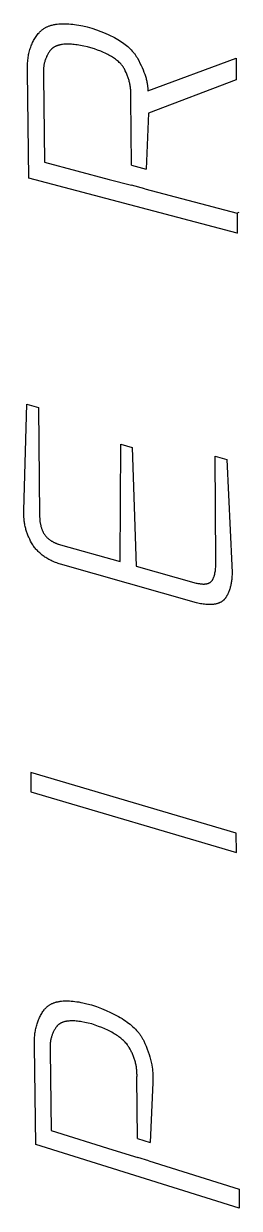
# Model space of a CAD drawing. Header units: millimetres. Extents: x -962 to 3068, y -237 to 2578.
# Drawn here: x 140.8 to 175.8, y 267.1 to 459.1 of the extents above; entities that cross this region are included whole.
import ezdxf

# ---------------------------------------------------------------- set-up
doc = ezdxf.new("R2010")
doc.units = ezdxf.units.MM
doc.header["$MEASUREMENT"] = 0
doc.layers.add('Utwórz2D linie widoczne', color=7, linetype='Continuous', true_color=0x000000)

msp = doc.modelspace()

# ---------------------------------------------------------------- linework, layer by layer
at = {"layer": 'Utwórz2D linie widoczne'}
for p, q in [((145.8, 459.01), (145.91, 459.03)), ((145.91, 459.03), (146.03, 459.05)), ((146.03, 459.05), (146.27, 459.08)), ((146.27, 459.08), (146.52, 459.11)), ((146.52, 459.11), (146.77, 459.13)), ((146.77, 459.13), (147.03, 459.14)), ((147.03, 459.14), (147.3, 459.15)), ((147.3, 459.15), (147.58, 459.14)), ((147.58, 459.14), (147.87, 459.13)), ((147.87, 459.13), (148.16, 459.12)), ((148.16, 459.12), (148.46, 459.09)), ((148.46, 459.09), (148.76, 459.06)), ((148.76, 459.06), (149.08, 459.03)), ((149.08, 459.03), (149.4, 458.98)), ((142.83, 457.09), (142.94, 457.24)), ((142.94, 457.24), (143.06, 457.4)), ((143.06, 457.4), (143.18, 457.55)), ((143.18, 457.55), (143.3, 457.69)), ((143.3, 457.69), (143.37, 457.76)), ((143.37, 457.76), (143.43, 457.83)), ((143.43, 457.83), (143.5, 457.9)), ((143.5, 457.9), (143.57, 457.96)), ((143.57, 457.96), (143.64, 458.03)), ((143.64, 458.03), (143.72, 458.09)), ((143.72, 458.09), (143.79, 458.15)), ((143.79, 458.15), (143.87, 458.21)), ((143.87, 458.21), (143.95, 458.27)), ((143.95, 458.27), (144.03, 458.32)), ((144.03, 458.32), (144.11, 458.38)), ((144.11, 458.38), (144.2, 458.43)), ((144.2, 458.43), (144.28, 458.48)), ((144.28, 458.48), (144.37, 458.52)), ((144.37, 458.52), (144.46, 458.57)), ((144.46, 458.57), (144.55, 458.62)), ((144.55, 458.62), (144.65, 458.66)), ((144.65, 458.66), (144.74, 458.7)), ((144.74, 458.7), (144.84, 458.74)), ((144.84, 458.74), (144.94, 458.78)), ((144.94, 458.78), (145.04, 458.81)), ((145.04, 458.81), (145.14, 458.84)), ((145.14, 458.84), (145.25, 458.88)), ((145.25, 458.88), (145.35, 458.91)), ((145.35, 458.91), (145.46, 458.93)), ((145.46, 458.93), (145.57, 458.96)), ((145.57, 458.96), (145.68, 458.99)), ((145.68, 458.99), (145.8, 459.01)), ((149.4, 458.98), (149.73, 458.93)), ((149.73, 458.93), (150.4, 458.8)), ((150.4, 458.8), (151.11, 458.65)), ((151.11, 458.65), (151.89, 458.41)), ((151.89, 458.41), (152.63, 458.15)), ((152.63, 458.15), (153.34, 457.89)), ((153.34, 457.89), (154.01, 457.62)), ((154.01, 457.62), (154.64, 457.34)), ((154.64, 457.34), (154.94, 457.19)), ((154.94, 457.19), (155.24, 457.05)), ((141.88, 455.15), (141.95, 455.34)), ((141.95, 455.34), (142.02, 455.53)), ((142.02, 455.53), (142.09, 455.72)), ((142.09, 455.72), (142.17, 455.9)), ((142.17, 455.9), (142.25, 456.08)), ((142.25, 456.08), (142.33, 456.26)), ((142.33, 456.26), (142.42, 456.43)), ((142.42, 456.43), (142.52, 456.6)), ((142.52, 456.6), (142.62, 456.77)), ((142.62, 456.77), (142.72, 456.93)), ((142.72, 456.93), (142.83, 457.09)), ((145.54, 455.21), (145.49, 455.17)), ((145.6, 455.25), (145.54, 455.21)), ((145.65, 455.29), (145.6, 455.25)), ((145.71, 455.32), (145.65, 455.29)), ((145.77, 455.36), (145.71, 455.32)), ((145.83, 455.4), (145.77, 455.36)), ((145.9, 455.43), (145.83, 455.4)), ((145.96, 455.46), (145.9, 455.43)), ((146.03, 455.49), (145.96, 455.46)), ((146.09, 455.52), (146.03, 455.49)), ((146.16, 455.55), (146.09, 455.52)), ((146.24, 455.57), (146.16, 455.55)), ((146.31, 455.6), (146.24, 455.57)), ((146.38, 455.62), (146.31, 455.6)), ((146.46, 455.65), (146.38, 455.62)), ((146.54, 455.67), (146.46, 455.65)), ((146.62, 455.69), (146.54, 455.67)), ((146.7, 455.71), (146.62, 455.69)), ((146.78, 455.72), (146.7, 455.71)), ((146.86, 455.74), (146.78, 455.72)), ((146.95, 455.75), (146.86, 455.74)), ((147.13, 455.78), (146.95, 455.75)), ((147.31, 455.8), (147.13, 455.78)), ((147.5, 455.81), (147.31, 455.8)), ((147.7, 455.82), (147.5, 455.81)), ((147.9, 455.83), (147.7, 455.82)), ((148.11, 455.83), (147.9, 455.83)), ((148.32, 455.82), (148.11, 455.83)), ((148.55, 455.81), (148.32, 455.82)), ((148.78, 455.79), (148.55, 455.81)), ((149.01, 455.77), (148.78, 455.79)), ((149.25, 455.74), (149.01, 455.77)), ((149.5, 455.71), (149.25, 455.74)), ((150.02, 455.62), (149.5, 455.71)), ((150.57, 455.52), (150.02, 455.62)), ((151.14, 455.39), (150.57, 455.52)), ((151.72, 455.22), (151.14, 455.39)), ((152.28, 455.05), (151.72, 455.22)), ((155.24, 457.05), (155.52, 456.9)), ((155.52, 456.9), (155.8, 456.74)), ((155.8, 456.74), (156.07, 456.59)), ((156.07, 456.59), (156.33, 456.43)), ((156.33, 456.43), (156.58, 456.27)), ((156.58, 456.27), (156.82, 456.11)), ((156.82, 456.11), (157.05, 455.94)), ((157.05, 455.94), (157.27, 455.77)), ((157.27, 455.77), (157.49, 455.6)), ((157.49, 455.6), (157.69, 455.43)), ((157.69, 455.43), (157.89, 455.25)), ((157.89, 455.25), (158.08, 455.07)), ((141.47, 453.03), (141.49, 453.26)), ((141.49, 453.26), (141.52, 453.48)), ((141.52, 453.48), (141.55, 453.7)), ((141.55, 453.7), (141.58, 453.92)), ((141.58, 453.92), (141.62, 454.13)), ((141.62, 454.13), (141.67, 454.34)), ((141.67, 454.34), (141.71, 454.55)), ((141.71, 454.55), (141.77, 454.75)), ((141.77, 454.75), (141.82, 454.95)), ((141.82, 454.95), (141.88, 455.15)), ((144.34, 453.37), (144.3, 453.24)), ((144.39, 453.49), (144.34, 453.37)), ((144.44, 453.61), (144.39, 453.49)), ((144.49, 453.73), (144.44, 453.61)), ((144.54, 453.85), (144.49, 453.73)), ((144.6, 453.97), (144.54, 453.85)), ((144.66, 454.08), (144.6, 453.97)), ((144.72, 454.2), (144.66, 454.08)), ((144.79, 454.31), (144.72, 454.2)), ((144.86, 454.42), (144.79, 454.31)), ((144.93, 454.53), (144.86, 454.42)), ((145, 454.63), (144.93, 454.53)), ((145.08, 454.74), (145, 454.63)), ((145.16, 454.84), (145.08, 454.74)), ((145.2, 454.89), (145.16, 454.84)), ((145.25, 454.94), (145.2, 454.89)), ((145.29, 454.99), (145.25, 454.94)), ((145.34, 455.04), (145.29, 454.99)), ((145.39, 455.08), (145.34, 455.04)), ((145.44, 455.13), (145.39, 455.08)), ((145.49, 455.17), (145.44, 455.13)), ((152.8, 454.86), (152.28, 455.05)), ((153.3, 454.67), (152.8, 454.86)), ((153.78, 454.47), (153.3, 454.67)), ((154, 454.37), (153.78, 454.47)), ((154.22, 454.27), (154, 454.37)), ((154.43, 454.16), (154.22, 454.27)), ((154.64, 454.05), (154.43, 454.16)), ((154.84, 453.94), (154.64, 454.05)), ((155.03, 453.83), (154.84, 453.94)), ((155.21, 453.72), (155.03, 453.83)), ((155.39, 453.61), (155.21, 453.72)), ((155.56, 453.49), (155.39, 453.61)), ((155.72, 453.37), (155.56, 453.49)), ((155.88, 453.25), (155.72, 453.37)), ((158.08, 455.07), (158.25, 454.89)), ((158.25, 454.89), (158.42, 454.71)), ((158.42, 454.71), (158.58, 454.52)), ((158.58, 454.52), (158.66, 454.43)), ((158.66, 454.43), (158.73, 454.33)), ((158.73, 454.33), (158.81, 454.24)), ((158.81, 454.24), (158.88, 454.14)), ((158.88, 454.14), (158.94, 454.04)), ((158.94, 454.04), (159.01, 453.95)), ((159.01, 453.95), (159.07, 453.85)), ((159.07, 453.85), (159.13, 453.75)), ((159.13, 453.75), (159.19, 453.65)), ((159.19, 453.65), (159.25, 453.55)), ((159.25, 453.55), (159.46, 453.16)), ((160.92, 448.24), (175.26, 453.54)), ((175.26, 453.54), (175.28, 450.05)), ((141.43, 452.33), (141.44, 452.57)), ((141.43, 452.09), (141.43, 452.33)), ((141.43, 451.84), (141.43, 452.09)), ((141.44, 451.35), (141.43, 451.84)), ((141.44, 452.57), (141.46, 452.8)), ((141.63, 434.12), (141.44, 451.35)), ((141.46, 452.8), (141.47, 453.03)), ((144.02, 451.59), (144.01, 451.44)), ((144.01, 451.44), (144.01, 451.29)), ((144.03, 451.88), (144.02, 451.74)), ((144.02, 451.74), (144.02, 451.59)), ((144.05, 452.03), (144.03, 451.88)), ((144.06, 452.17), (144.05, 452.03)), ((144.08, 452.31), (144.06, 452.17)), ((144.11, 452.45), (144.08, 452.31)), ((144.13, 452.58), (144.11, 452.45)), ((144.16, 452.72), (144.13, 452.58)), ((144.19, 452.85), (144.16, 452.72)), ((144.22, 452.98), (144.19, 452.85)), ((144.26, 453.11), (144.22, 452.98)), ((144.3, 453.24), (144.26, 453.11)), ((156.03, 453.13), (155.88, 453.25)), ((156.17, 453), (156.03, 453.13)), ((156.31, 452.88), (156.17, 453)), ((156.43, 452.75), (156.31, 452.88)), ((156.5, 452.69), (156.43, 452.75)), ((156.55, 452.62), (156.5, 452.69)), ((156.61, 452.56), (156.55, 452.62)), ((156.67, 452.49), (156.61, 452.56)), ((156.72, 452.42), (156.67, 452.49)), ((156.78, 452.36), (156.72, 452.42)), ((156.83, 452.29), (156.78, 452.36)), ((156.88, 452.22), (156.83, 452.29)), ((156.92, 452.16), (156.88, 452.22)), ((156.97, 452.09), (156.92, 452.16)), ((157.01, 452.02), (156.97, 452.09)), ((157.06, 451.95), (157.01, 452.02)), ((157.1, 451.88), (157.06, 451.95)), ((157.14, 451.81), (157.1, 451.88)), ((157.28, 451.53), (157.14, 451.81)), ((157.42, 451.24), (157.28, 451.53)), ((159.46, 453.16), (159.66, 452.77)), ((159.66, 452.77), (159.85, 452.39)), ((159.85, 452.39), (160.02, 452.02)), ((160.02, 452.02), (160.17, 451.66)), ((160.17, 451.66), (160.31, 451.3)), ((144.01, 451.29), (144.01, 451.14)), ((144.01, 451.14), (144.01, 450.99)), ((144.01, 450.99), (144.02, 450.83)), ((144.02, 450.83), (144.03, 450.67)), ((144.03, 450.67), (144.18, 436.67)), ((157.54, 450.95), (157.42, 451.24)), ((157.66, 450.66), (157.54, 450.95)), ((157.71, 450.52), (157.66, 450.66)), ((157.76, 450.37), (157.71, 450.52)), ((157.81, 450.22), (157.76, 450.37)), ((157.85, 450.08), (157.81, 450.22)), ((157.89, 449.93), (157.85, 450.08)), ((157.93, 449.78), (157.89, 449.93)), ((157.97, 449.63), (157.93, 449.78)), ((158, 449.48), (157.97, 449.63)), ((158.04, 449.33), (158, 449.48)), ((160.31, 451.3), (160.44, 450.96)), ((160.44, 450.96), (160.55, 450.62)), ((160.55, 450.62), (160.65, 450.29)), ((160.65, 450.29), (160.69, 450.13)), ((160.69, 450.13), (160.73, 449.97)), ((160.73, 449.97), (160.77, 449.82)), ((160.77, 449.82), (160.8, 449.66)), ((160.8, 449.66), (160.83, 449.51)), ((160.83, 449.51), (160.85, 449.36)), ((175.28, 450.05), (161.04, 444.64)), ((158.07, 449.18), (158.04, 449.33)), ((158.09, 449.03), (158.07, 449.18)), ((158.11, 448.88), (158.09, 449.03)), ((158.14, 448.72), (158.11, 448.88)), ((158.15, 448.57), (158.14, 448.72)), ((158.17, 448.42), (158.15, 448.57)), ((158.18, 448.26), (158.17, 448.42)), ((158.19, 448.11), (158.18, 448.26)), ((158.2, 447.95), (158.19, 448.11)), ((158.21, 447.64), (158.2, 447.95)), ((158.2, 447.32), (158.21, 447.64)), ((160.85, 449.36), (160.87, 449.22)), ((160.87, 449.22), (160.89, 449.07)), ((160.89, 449.07), (160.91, 448.93)), ((160.91, 448.93), (160.92, 448.79)), ((160.92, 448.79), (160.92, 448.65)), ((160.92, 448.65), (160.93, 448.51)), ((160.93, 448.51), (160.92, 448.37)), ((160.92, 448.37), (160.92, 448.24)), ((158.19, 447.01), (158.2, 447.32)), ((158.28, 436.19), (158.19, 447.01)), ((161.04, 444.64), (160.68, 435.56)), ((144.18, 436.67), (154.68, 433.9)), ((158.28, 436.19), (160.68, 435.56)), ((175.42, 425.19), (141.63, 434.12)), ((154.68, 433.9), (158.3, 432.95)), ((160.43, 432.38), (158.3, 432.95)), ((160.43, 432.38), (175.4, 428.44)), ((175.7, 428.56), (175.4, 428.44)), ((175.4, 428.44), (175.42, 425.19)), ((175.46, 425.2), (175.42, 425.19)), ((140.83, 380.21), (141.34, 397.44)), ((141.34, 397.44), (143.2, 396.92)), ((143.2, 396.92), (143.39, 379.49)), ((156.46, 371.94), (156.54, 390.98)), ((156.54, 390.98), (158.41, 390.46)), ((158.41, 390.46), (159.05, 371.21)), ((171.84, 389.02), (173.73, 388.5)), ((171.95, 372.02), (171.84, 389.02)), ((173.73, 388.5), (174.56, 371.29)), ((140.82, 379.86), (140.83, 380.21)), ((140.82, 379.51), (140.82, 379.86)), ((140.84, 379.17), (140.82, 379.51)), ((140.87, 378.82), (140.84, 379.17)), ((140.91, 378.48), (140.87, 378.82)), ((140.93, 378.32), (140.91, 378.48)), ((143.39, 379.49), (143.4, 379.21)), ((143.4, 379.21), (143.41, 378.94)), ((143.41, 378.94), (143.44, 378.68)), ((143.44, 378.68), (143.46, 378.42)), ((143.46, 378.42), (143.5, 378.18)), ((140.96, 378.15), (140.93, 378.32)), ((140.99, 377.98), (140.96, 378.15)), ((141.02, 377.82), (140.99, 377.98)), ((141.06, 377.65), (141.02, 377.82)), ((141.1, 377.49), (141.06, 377.65)), ((141.14, 377.32), (141.1, 377.49)), ((141.18, 377.16), (141.14, 377.32)), ((141.23, 377), (141.18, 377.16)), ((141.28, 376.84), (141.23, 377)), ((141.33, 376.67), (141.28, 376.84)), ((141.39, 376.52), (141.33, 376.67)), ((141.45, 376.36), (141.39, 376.52)), ((143.5, 378.18), (143.52, 378.06)), ((143.52, 378.06), (143.54, 377.95)), ((143.54, 377.95), (143.57, 377.83)), ((143.57, 377.83), (143.59, 377.72)), ((143.59, 377.72), (143.62, 377.61)), ((143.62, 377.61), (143.65, 377.51)), ((143.65, 377.51), (143.68, 377.4)), ((143.68, 377.4), (143.72, 377.3)), ((143.72, 377.3), (143.75, 377.2)), ((143.75, 377.2), (143.79, 377.11)), ((143.79, 377.11), (143.82, 377.01)), ((143.82, 377.01), (143.86, 376.92)), ((143.86, 376.92), (143.9, 376.83)), ((143.9, 376.83), (143.95, 376.74)), ((143.95, 376.74), (143.99, 376.66)), ((143.99, 376.66), (144.04, 376.57)), ((144.04, 376.57), (144.09, 376.49)), ((144.09, 376.49), (144.14, 376.42)), ((141.51, 376.2), (141.45, 376.36)), ((141.57, 376.04), (141.51, 376.2)), ((141.64, 375.88), (141.57, 376.04)), ((141.79, 375.57), (141.64, 375.88)), ((141.94, 375.27), (141.79, 375.57)), ((142.11, 374.96), (141.94, 375.27)), ((142.2, 374.81), (142.11, 374.96)), ((142.29, 374.67), (142.2, 374.81)), ((142.38, 374.52), (142.29, 374.67)), ((142.48, 374.38), (142.38, 374.52)), ((144.14, 376.42), (144.19, 376.34)), ((144.19, 376.34), (144.24, 376.27)), ((144.24, 376.27), (144.3, 376.2)), ((144.3, 376.2), (144.35, 376.13)), ((144.35, 376.13), (144.41, 376.06)), ((144.41, 376.06), (144.47, 376)), ((144.47, 376), (144.53, 375.93)), ((144.53, 375.93), (144.59, 375.87)), ((144.59, 375.87), (144.65, 375.81)), ((144.65, 375.81), (144.72, 375.75)), ((144.72, 375.75), (144.78, 375.69)), ((144.78, 375.69), (144.85, 375.63)), ((144.85, 375.63), (144.92, 375.58)), ((144.92, 375.58), (144.98, 375.52)), ((144.98, 375.52), (145.05, 375.47)), ((145.05, 375.47), (145.13, 375.42)), ((145.13, 375.42), (145.2, 375.37)), ((145.2, 375.37), (145.27, 375.32)), ((145.27, 375.32), (145.34, 375.27)), ((145.34, 375.27), (145.42, 375.23)), ((145.42, 375.23), (145.5, 375.18)), ((145.5, 375.18), (145.58, 375.14)), ((145.58, 375.14), (145.65, 375.1)), ((145.65, 375.1), (145.73, 375.05)), ((145.73, 375.05), (145.82, 375.01)), ((145.82, 375.01), (145.9, 374.98)), ((145.9, 374.98), (145.98, 374.94)), ((145.98, 374.94), (146.07, 374.9)), ((146.07, 374.9), (146.15, 374.87)), ((146.15, 374.87), (146.24, 374.84)), ((146.24, 374.84), (146.33, 374.81)), ((146.33, 374.81), (146.42, 374.78)), ((146.42, 374.78), (146.6, 374.72)), ((146.6, 374.72), (146.79, 374.67)), ((146.79, 374.67), (156.46, 371.94)), ((142.59, 374.24), (142.48, 374.38)), ((142.69, 374.1), (142.59, 374.24)), ((142.8, 373.97), (142.69, 374.1)), ((142.92, 373.84), (142.8, 373.97)), ((143.04, 373.71), (142.92, 373.84)), ((143.16, 373.59), (143.04, 373.71)), ((143.28, 373.46), (143.16, 373.59)), ((143.41, 373.34), (143.28, 373.46)), ((143.55, 373.23), (143.41, 373.34)), ((143.68, 373.11), (143.55, 373.23)), ((143.82, 373), (143.68, 373.11)), ((143.97, 372.89), (143.82, 373)), ((144.12, 372.78), (143.97, 372.89)), ((144.27, 372.68), (144.12, 372.78)), ((144.42, 372.58), (144.27, 372.68)), ((144.58, 372.48), (144.42, 372.58)), ((144.75, 372.38), (144.58, 372.48)), ((144.91, 372.29), (144.75, 372.38)), ((145.08, 372.2), (144.91, 372.29)), ((145.26, 372.11), (145.08, 372.2)), ((145.44, 372.03), (145.26, 372.11)), ((145.62, 371.95), (145.44, 372.03)), ((145.8, 371.87), (145.62, 371.95)), ((145.99, 371.79), (145.8, 371.87)), ((146.19, 371.72), (145.99, 371.79)), ((146.38, 371.65), (146.19, 371.72)), ((146.58, 371.58), (146.38, 371.65)), ((146.79, 371.51), (146.58, 371.58)), ((168.81, 365.27), (146.79, 371.51)), ((159.05, 371.21), (168.76, 368.46)), ((171.91, 370.63), (171.93, 370.81)), ((171.93, 370.81), (171.95, 371.01)), ((171.96, 371.81), (171.95, 372.02)), ((171.95, 371.01), (171.96, 371.2)), ((171.96, 371.6), (171.96, 371.81)), ((171.96, 371.4), (171.96, 371.6)), ((171.96, 371.2), (171.96, 371.4)), ((174.56, 371.29), (174.58, 370.92)), ((174.58, 370.92), (174.6, 370.55)), ((171.26, 368.74), (171.28, 368.77)), ((171.28, 368.77), (171.31, 368.8)), ((171.31, 368.8), (171.33, 368.82)), ((171.33, 368.82), (171.36, 368.85)), ((171.36, 368.85), (171.38, 368.89)), ((171.38, 368.89), (171.4, 368.92)), ((171.4, 368.92), (171.42, 368.95)), ((171.42, 368.95), (171.44, 368.98)), ((171.44, 368.98), (171.46, 369.02)), ((171.46, 369.02), (171.48, 369.05)), ((171.48, 369.05), (171.5, 369.09)), ((171.5, 369.09), (171.52, 369.13)), ((171.52, 369.13), (171.55, 369.2)), ((171.55, 369.2), (171.58, 369.28)), ((171.58, 369.28), (171.61, 369.35)), ((171.61, 369.35), (171.64, 369.43)), ((171.64, 369.43), (171.67, 369.51)), ((171.67, 369.51), (171.69, 369.59)), ((171.69, 369.59), (171.74, 369.75)), ((171.74, 369.75), (171.79, 369.92)), ((171.79, 369.92), (171.82, 370.09)), ((171.82, 370.09), (171.86, 370.27)), ((171.86, 370.27), (171.89, 370.44)), ((171.89, 370.44), (171.91, 370.63)), ((174.51, 368.86), (174.49, 368.7)), ((174.53, 369.02), (174.51, 368.86)), ((174.55, 369.18), (174.53, 369.02)), ((174.58, 369.51), (174.55, 369.18)), ((174.6, 369.85), (174.58, 369.51)), ((174.6, 370.55), (174.6, 370.2)), ((174.6, 370.2), (174.6, 369.85)), ((168.76, 368.46), (168.9, 368.43)), ((168.9, 368.43), (169.03, 368.4)), ((169.03, 368.4), (169.16, 368.38)), ((169.16, 368.38), (169.29, 368.36)), ((169.29, 368.36), (169.42, 368.34)), ((169.42, 368.34), (169.54, 368.32)), ((169.54, 368.32), (169.65, 368.31)), ((169.65, 368.31), (169.77, 368.31)), ((169.77, 368.31), (169.88, 368.3)), ((169.88, 368.3), (169.99, 368.3)), ((169.99, 368.3), (170.09, 368.3)), ((170.09, 368.3), (170.14, 368.3)), ((170.14, 368.3), (170.19, 368.31)), ((170.19, 368.31), (170.24, 368.31)), ((170.24, 368.31), (170.29, 368.32)), ((170.29, 368.32), (170.34, 368.32)), ((170.34, 368.32), (170.38, 368.33)), ((170.38, 368.33), (170.43, 368.34)), ((170.43, 368.34), (170.47, 368.35)), ((170.47, 368.35), (170.52, 368.35)), ((170.52, 368.35), (170.56, 368.36)), ((170.56, 368.36), (170.6, 368.38)), ((170.6, 368.38), (170.65, 368.39)), ((170.65, 368.39), (170.69, 368.4)), ((170.69, 368.4), (170.73, 368.41)), ((170.73, 368.41), (170.77, 368.43)), ((170.77, 368.43), (170.81, 368.44)), ((170.81, 368.44), (170.84, 368.46)), ((170.84, 368.46), (170.88, 368.47)), ((170.88, 368.47), (170.92, 368.49)), ((170.92, 368.49), (170.95, 368.51)), ((170.95, 368.51), (170.99, 368.53)), ((170.99, 368.53), (171.02, 368.55)), ((171.02, 368.55), (171.05, 368.57)), ((171.05, 368.57), (171.08, 368.59)), ((171.08, 368.59), (171.11, 368.61)), ((171.11, 368.61), (171.14, 368.64)), ((171.14, 368.64), (171.17, 368.66)), ((171.17, 368.66), (171.2, 368.69)), ((171.2, 368.69), (171.23, 368.71)), ((171.23, 368.71), (171.26, 368.74)), ((174.01, 366.95), (173.95, 366.82)), ((174.07, 367.08), (174.01, 366.95)), ((174.12, 367.22), (174.07, 367.08)), ((174.17, 367.36), (174.12, 367.22)), ((174.21, 367.5), (174.17, 367.36)), ((174.26, 367.64), (174.21, 367.5)), ((174.3, 367.79), (174.26, 367.64)), ((174.34, 367.94), (174.3, 367.79)), ((174.37, 368.08), (174.34, 367.94)), ((174.41, 368.24), (174.37, 368.08)), ((174.44, 368.39), (174.41, 368.24)), ((174.47, 368.54), (174.44, 368.39)), ((174.49, 368.7), (174.47, 368.54)), ((169.05, 365.21), (168.81, 365.27)), ((169.27, 365.16), (169.05, 365.21)), ((169.5, 365.11), (169.27, 365.16)), ((169.72, 365.08), (169.5, 365.11)), ((169.93, 365.04), (169.72, 365.08)), ((170.14, 365.01), (169.93, 365.04)), ((170.34, 364.99), (170.14, 365.01)), ((170.54, 364.98), (170.34, 364.99)), ((170.73, 364.97), (170.54, 364.98)), ((170.91, 364.96), (170.73, 364.97)), ((171.1, 364.96), (170.91, 364.96)), ((171.27, 364.97), (171.1, 364.96)), ((171.36, 364.97), (171.27, 364.97)), ((171.44, 364.98), (171.36, 364.97)), ((171.53, 364.99), (171.44, 364.98)), ((171.61, 365), (171.53, 364.99)), ((171.69, 365.01), (171.61, 365)), ((171.77, 365.02), (171.69, 365.01)), ((171.85, 365.04), (171.77, 365.02)), ((171.92, 365.05), (171.85, 365.04)), ((172, 365.07), (171.92, 365.05)), ((172.08, 365.09), (172, 365.07)), ((172.15, 365.11), (172.08, 365.09)), ((172.22, 365.13), (172.15, 365.11)), ((172.29, 365.15), (172.22, 365.13)), ((172.36, 365.18), (172.29, 365.15)), ((172.43, 365.2), (172.36, 365.18)), ((172.49, 365.23), (172.43, 365.2)), ((172.56, 365.26), (172.49, 365.23)), ((172.62, 365.29), (172.56, 365.26)), ((172.69, 365.32), (172.62, 365.29)), ((172.75, 365.35), (172.69, 365.32)), ((172.81, 365.38), (172.75, 365.35)), ((172.87, 365.42), (172.81, 365.38)), ((172.92, 365.46), (172.87, 365.42)), ((172.98, 365.5), (172.92, 365.46)), ((173.03, 365.54), (172.98, 365.5)), ((173.09, 365.58), (173.03, 365.54)), ((173.14, 365.62), (173.09, 365.58)), ((173.19, 365.66), (173.14, 365.62)), ((173.24, 365.71), (173.19, 365.66)), ((173.29, 365.76), (173.24, 365.71)), ((173.34, 365.8), (173.29, 365.76)), ((173.38, 365.85), (173.34, 365.8)), ((173.43, 365.91), (173.38, 365.85)), ((173.47, 365.96), (173.43, 365.91)), ((173.51, 366.01), (173.47, 365.96)), ((173.55, 366.07), (173.51, 366.01)), ((173.59, 366.13), (173.55, 366.07)), ((173.63, 366.18), (173.59, 366.13)), ((173.66, 366.24), (173.63, 366.18)), ((173.7, 366.3), (173.66, 366.24)), ((173.77, 366.43), (173.7, 366.3)), ((173.83, 366.56), (173.77, 366.43)), ((173.89, 366.69), (173.83, 366.56)), ((173.95, 366.82), (173.89, 366.69)), ((141.97, 337.72), (142, 334.59)), ((175.27, 327.91), (141.97, 337.72)), ((142, 334.59), (175.29, 324.76)), ((175.29, 324.76), (175.27, 327.91)), ((144.39, 299.56), (144.46, 299.63)), ((144.46, 299.63), (144.52, 299.69)), ((144.52, 299.69), (144.59, 299.76)), ((144.59, 299.76), (144.66, 299.82)), ((144.66, 299.82), (144.73, 299.88)), ((144.73, 299.88), (144.81, 299.93)), ((144.81, 299.93), (144.88, 299.99)), ((144.88, 299.99), (144.96, 300.04)), ((144.96, 300.04), (145.04, 300.09)), ((145.04, 300.09), (145.13, 300.14)), ((145.13, 300.14), (145.21, 300.19)), ((145.21, 300.19), (145.3, 300.23)), ((145.3, 300.23), (145.39, 300.27)), ((145.39, 300.27), (145.48, 300.31)), ((145.48, 300.31), (145.57, 300.35)), ((145.57, 300.35), (145.66, 300.39)), ((145.66, 300.39), (145.76, 300.42)), ((145.76, 300.42), (145.86, 300.46)), ((145.86, 300.46), (145.96, 300.49)), ((145.96, 300.49), (146.06, 300.52)), ((146.06, 300.52), (146.16, 300.54)), ((146.16, 300.54), (146.27, 300.57)), ((146.27, 300.57), (146.38, 300.59)), ((146.38, 300.59), (146.49, 300.61)), ((146.49, 300.61), (146.6, 300.63)), ((146.6, 300.63), (146.72, 300.65)), ((146.72, 300.65), (146.83, 300.67)), ((146.83, 300.67), (146.95, 300.68)), ((146.95, 300.68), (147.19, 300.7)), ((147.19, 300.7), (147.45, 300.71)), ((147.45, 300.71), (147.7, 300.72)), ((147.7, 300.72), (147.97, 300.72)), ((147.97, 300.72), (148.25, 300.71)), ((148.25, 300.71), (148.53, 300.69)), ((148.53, 300.69), (148.82, 300.66)), ((148.82, 300.66), (149.12, 300.63)), ((149.12, 300.63), (149.43, 300.59)), ((149.43, 300.59), (149.74, 300.54)), ((149.74, 300.54), (150.06, 300.48)), ((150.06, 300.48), (150.4, 300.42)), ((150.4, 300.42), (151.08, 300.26)), ((151.08, 300.26), (151.8, 300.08)), ((151.8, 300.08), (152.63, 299.79)), ((152.63, 299.79), (153.41, 299.49)), ((143.24, 297.67), (143.31, 297.84)), ((143.31, 297.84), (143.39, 298.01)), ((143.39, 298.01), (143.47, 298.18)), ((143.47, 298.18), (143.56, 298.34)), ((143.56, 298.34), (143.65, 298.5)), ((143.65, 298.5), (143.74, 298.66)), ((143.74, 298.66), (143.84, 298.82)), ((143.84, 298.82), (143.94, 298.98)), ((143.94, 298.98), (144.04, 299.13)), ((144.04, 299.13), (144.15, 299.28)), ((144.15, 299.28), (144.21, 299.35)), ((144.21, 299.35), (144.27, 299.43)), ((144.27, 299.43), (144.33, 299.5)), ((144.33, 299.5), (144.39, 299.56)), ((153.41, 299.49), (154.16, 299.18)), ((154.16, 299.18), (154.87, 298.86)), ((154.87, 298.86), (155.21, 298.69)), ((155.21, 298.69), (155.54, 298.53)), ((155.54, 298.53), (155.86, 298.36)), ((155.86, 298.36), (156.17, 298.19)), ((156.17, 298.19), (156.47, 298.01)), ((156.47, 298.01), (156.76, 297.84)), ((156.76, 297.84), (157.03, 297.66)), ((142.68, 295.66), (142.71, 295.85)), ((142.71, 295.85), (142.75, 296.05)), ((142.75, 296.05), (142.79, 296.24)), ((142.79, 296.24), (142.83, 296.42)), ((142.83, 296.42), (142.88, 296.61)), ((142.88, 296.61), (142.93, 296.79)), ((142.93, 296.79), (142.98, 296.97)), ((142.98, 296.97), (143.04, 297.15)), ((143.04, 297.15), (143.1, 297.33)), ((143.1, 297.33), (143.17, 297.5)), ((143.17, 297.5), (143.24, 297.67)), ((145.72, 295.85), (145.66, 295.73)), ((145.77, 295.96), (145.72, 295.85)), ((145.84, 296.07), (145.77, 295.96)), ((145.9, 296.17), (145.84, 296.07)), ((145.97, 296.28), (145.9, 296.17)), ((146.04, 296.39), (145.97, 296.28)), ((146.11, 296.49), (146.04, 296.39)), ((146.15, 296.54), (146.11, 296.49)), ((146.19, 296.59), (146.15, 296.54)), ((146.23, 296.64), (146.19, 296.59)), ((146.27, 296.69), (146.23, 296.64)), ((146.31, 296.74), (146.27, 296.69)), ((146.36, 296.78), (146.31, 296.74)), ((146.41, 296.82), (146.36, 296.78)), ((146.46, 296.87), (146.41, 296.82)), ((146.51, 296.91), (146.46, 296.87)), ((146.56, 296.95), (146.51, 296.91)), ((146.61, 296.98), (146.56, 296.95)), ((146.67, 297.02), (146.61, 296.98)), ((146.73, 297.05), (146.67, 297.02)), ((146.79, 297.09), (146.73, 297.05)), ((146.85, 297.12), (146.79, 297.09)), ((146.91, 297.15), (146.85, 297.12)), ((146.97, 297.18), (146.91, 297.15)), ((147.04, 297.21), (146.97, 297.18)), ((147.1, 297.23), (147.04, 297.21)), ((147.17, 297.26), (147.1, 297.23)), ((147.24, 297.28), (147.17, 297.26)), ((147.32, 297.31), (147.24, 297.28)), ((147.39, 297.33), (147.32, 297.31)), ((147.47, 297.35), (147.39, 297.33)), ((147.54, 297.36), (147.47, 297.35)), ((147.62, 297.38), (147.54, 297.36)), ((147.7, 297.4), (147.62, 297.38)), ((147.78, 297.41), (147.7, 297.4)), ((147.87, 297.42), (147.78, 297.41)), ((147.95, 297.43), (147.87, 297.42)), ((148.04, 297.44), (147.95, 297.43)), ((148.13, 297.45), (148.04, 297.44)), ((148.31, 297.46), (148.13, 297.45)), ((148.5, 297.47), (148.31, 297.46)), ((148.69, 297.47), (148.5, 297.47)), ((148.9, 297.47), (148.69, 297.47)), ((149.1, 297.46), (148.9, 297.47)), ((149.32, 297.44), (149.1, 297.46)), ((149.54, 297.42), (149.32, 297.44)), ((149.77, 297.39), (149.54, 297.42)), ((150.01, 297.36), (149.77, 297.39)), ((150.25, 297.32), (150.01, 297.36)), ((150.75, 297.23), (150.25, 297.32)), ((151.28, 297.11), (150.75, 297.23)), ((151.84, 296.97), (151.28, 297.11)), ((152.41, 296.78), (151.84, 296.97)), ((152.95, 296.59), (152.41, 296.78)), ((153.47, 296.38), (152.95, 296.59)), ((153.97, 296.17), (153.47, 296.38)), ((154.44, 295.96), (153.97, 296.17)), ((154.88, 295.74), (154.44, 295.96)), ((157.03, 297.66), (157.3, 297.48)), ((157.3, 297.48), (157.57, 297.29)), ((157.57, 297.29), (157.82, 297.11)), ((157.82, 297.11), (158.06, 296.92)), ((158.06, 296.92), (158.29, 296.73)), ((158.29, 296.73), (158.51, 296.53)), ((158.51, 296.53), (158.72, 296.34)), ((158.72, 296.34), (158.92, 296.14)), ((158.92, 296.14), (159.11, 295.94)), ((159.11, 295.94), (159.29, 295.73)), ((142.57, 294.45), (142.58, 294.66)), ((142.57, 294.25), (142.57, 294.45)), ((142.57, 294.04), (142.57, 294.25)), ((142.57, 293.82), (142.57, 294.04)), ((142.58, 294.66), (142.59, 294.86)), ((142.59, 294.86), (142.61, 295.07)), ((142.61, 295.07), (142.63, 295.27)), ((142.63, 295.27), (142.65, 295.46)), ((142.65, 295.46), (142.68, 295.66)), ((145.13, 293.94), (145.12, 293.81)), ((145.15, 294.06), (145.13, 293.94)), ((145.17, 294.19), (145.15, 294.06)), ((145.19, 294.32), (145.17, 294.19)), ((145.22, 294.44), (145.19, 294.32)), ((145.24, 294.56), (145.22, 294.44)), ((145.27, 294.68), (145.24, 294.56)), ((145.3, 294.81), (145.27, 294.68)), ((145.34, 294.93), (145.3, 294.81)), ((145.38, 295.04), (145.34, 294.93)), ((145.42, 295.16), (145.38, 295.04)), ((145.46, 295.28), (145.42, 295.16)), ((145.51, 295.39), (145.46, 295.28)), ((145.55, 295.51), (145.51, 295.39)), ((145.61, 295.62), (145.55, 295.51)), ((145.66, 295.73), (145.61, 295.62)), ((155.09, 295.62), (154.88, 295.74)), ((155.3, 295.51), (155.09, 295.62)), ((155.5, 295.39), (155.3, 295.51)), ((155.69, 295.27), (155.5, 295.39)), ((155.88, 295.15), (155.69, 295.27)), ((156.06, 295.03), (155.88, 295.15)), ((156.23, 294.91), (156.06, 295.03)), ((156.4, 294.78), (156.23, 294.91)), ((156.56, 294.66), (156.4, 294.78)), ((156.71, 294.53), (156.56, 294.66)), ((156.86, 294.4), (156.71, 294.53)), ((157, 294.27), (156.86, 294.4)), ((157.14, 294.14), (157, 294.27)), ((157.27, 294), (157.14, 294.14)), ((157.39, 293.87), (157.27, 294)), ((157.51, 293.73), (157.39, 293.87)), ((159.29, 295.73), (159.46, 295.53)), ((159.46, 295.53), (159.54, 295.42)), ((159.54, 295.42), (159.62, 295.32)), ((159.62, 295.32), (159.7, 295.21)), ((159.7, 295.21), (159.77, 295.11)), ((159.77, 295.11), (159.84, 295)), ((159.84, 295), (159.91, 294.89)), ((159.91, 294.89), (159.98, 294.78)), ((159.98, 294.78), (160.04, 294.68)), ((160.04, 294.68), (160.1, 294.57)), ((160.1, 294.57), (160.16, 294.46)), ((160.16, 294.46), (160.22, 294.35)), ((160.22, 294.35), (160.28, 294.24)), ((160.28, 294.24), (160.48, 293.79)), ((142.58, 293.61), (142.57, 293.82)), ((142.59, 293.39), (142.58, 293.61)), ((142.76, 277.43), (142.59, 293.39)), ((145.1, 293.42), (145.09, 293.29)), ((145.09, 293.29), (145.09, 293.15)), ((145.09, 293.15), (145.1, 293.02)), ((145.11, 293.68), (145.1, 293.55)), ((145.1, 293.55), (145.1, 293.42)), ((145.1, 293.02), (145.1, 292.88)), ((145.1, 292.88), (145.11, 292.75)), ((145.12, 293.81), (145.11, 293.68)), ((145.11, 292.75), (145.12, 292.61)), ((145.12, 292.61), (145.25, 279.72)), ((157.62, 293.59), (157.51, 293.73)), ((157.67, 293.52), (157.62, 293.59)), ((157.72, 293.45), (157.67, 293.52)), ((157.77, 293.38), (157.72, 293.45)), ((157.82, 293.31), (157.77, 293.38)), ((157.86, 293.23), (157.82, 293.31)), ((157.91, 293.16), (157.86, 293.23)), ((158.08, 292.87), (157.91, 293.16)), ((158.23, 292.58), (158.08, 292.87)), ((158.31, 292.43), (158.23, 292.58)), ((158.38, 292.28), (158.31, 292.43)), ((158.45, 292.14), (158.38, 292.28)), ((158.51, 291.99), (158.45, 292.14)), ((158.57, 291.84), (158.51, 291.99)), ((160.48, 293.79), (160.67, 293.35)), ((160.67, 293.35), (160.84, 292.91)), ((160.84, 292.91), (161, 292.48)), ((161, 292.48), (161.15, 292.05)), ((161.15, 292.05), (161.28, 291.62)), ((158.63, 291.69), (158.57, 291.84)), ((158.69, 291.54), (158.63, 291.69)), ((158.74, 291.39), (158.69, 291.54)), ((158.79, 291.24), (158.74, 291.39)), ((158.84, 291.09), (158.79, 291.24)), ((158.88, 290.93), (158.84, 291.09)), ((158.92, 290.78), (158.88, 290.93)), ((158.96, 290.63), (158.92, 290.78)), ((159, 290.48), (158.96, 290.63)), ((159.03, 290.32), (159, 290.48)), ((159.06, 290.17), (159.03, 290.32)), ((159.08, 290.01), (159.06, 290.17)), ((159.11, 289.86), (159.08, 290.01)), ((161.28, 291.62), (161.39, 291.19)), ((161.39, 291.19), (161.49, 290.77)), ((161.49, 290.77), (161.57, 290.35)), ((161.57, 290.35), (161.64, 289.93)), ((159.13, 289.7), (159.11, 289.86)), ((159.15, 289.54), (159.13, 289.7)), ((159.16, 289.39), (159.15, 289.54)), ((159.17, 289.23), (159.16, 289.39)), ((159.18, 289.07), (159.17, 289.23)), ((159.18, 288.91), (159.18, 289.07)), ((159.19, 288.75), (159.18, 288.91)), ((159.18, 288.43), (159.19, 288.59)), ((159.18, 288.27), (159.18, 288.43)), ((159.27, 278.42), (159.18, 288.27)), ((159.19, 288.59), (159.19, 288.75)), ((161.64, 289.93), (161.67, 289.72)), ((161.67, 289.72), (161.69, 289.52)), ((161.69, 289.52), (161.71, 289.31)), ((161.71, 289.31), (161.73, 289.1)), ((161.73, 289.1), (161.75, 288.9)), ((161.75, 288.9), (161.75, 288.7)), ((161.75, 288.7), (161.76, 288.49)), ((161.76, 288.49), (161.76, 288.29)), ((161.76, 288.29), (161.76, 288.09)), ((161.76, 288.09), (161.76, 287.89)), ((161.73, 287.49), (161.34, 277.78)), ((161.75, 287.68), (161.73, 287.49)), ((161.76, 287.89), (161.75, 287.68)), ((145.25, 279.72), (155.28, 276.59)), ((175.77, 267.09), (142.76, 277.43)), ((155.28, 276.59), (159.3, 275.33)), ((159.27, 278.42), (161.34, 277.78)), ((161.12, 274.76), (159.3, 275.33)), ((161.12, 274.76), (175.75, 270.19)), ((175.75, 270.19), (175.77, 267.09))]:
    msp.add_line(p, q, dxfattribs=at)

doc.saveas('drawing.dxf')
